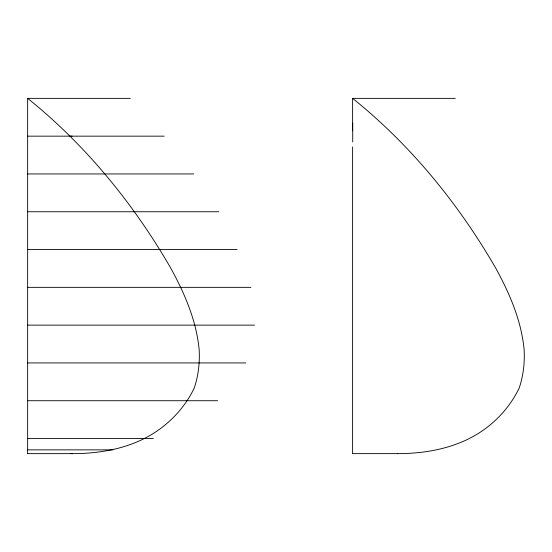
<?xml version="1.0" encoding="UTF-8"?>
<svg xmlns="http://www.w3.org/2000/svg" width="552" height="552" viewBox="0 0 552 552"><rect width="100%" height="100%" fill="white"/><g stroke="black" fill="none" stroke-linecap="round" stroke-linejoin="round"><path stroke-width="0.83" d="M27.648 453.634L27.648 98.359L130.341 98.359M352.611 146.956L352.611 453.634M352.618 130.755L352.618 98.359L455.303 98.359M70.829 453.64L72.629 453.64C93.826 453.62 115.264 450.667 135.012 442.718A118.245 102.403 0 0 0 144.327 438.523C165.766 427.759 183.795 409.777 194.194 388.125C198.347 376.043 199.79 363.064 199.217 350.334C196.615 321.195 184.844 293.843 170.941 268.438C133.729 203.957 85.801 145.1 27.648 98.359M397.481 453.64L397.592 453.64C418.789 453.62 440.227 450.667 459.982 442.718A118.245 102.403 0 0 0 469.297 438.523L469.78 438.26C491.011 427.503 508.841 409.598 519.156 388.125C523.317 376.043 524.752 363.064 524.179 350.334C521.578 321.195 509.813 293.843 495.91 268.438C458.691 203.957 410.771 145.1 352.618 98.359M70.339 136.165L72.126 136.158M27.648 136.158L164.185 136.158M27.641 173.949L193.759 173.949M27.648 211.747L218.799 211.747M27.648 249.545L237.118 249.545M27.683 287.337L250.87 287.337M27.683 325.135L254.493 325.135M27.648 362.933L245.888 362.933M27.6 400.724L217.578 400.724M27.628 438.523L153.346 438.523M27.641 449.859L112.87 449.859M27.648 453.64L72.629 453.64M352.618 453.64L397.592 453.64M352.714 123.117A182.422 0.655 -89.9 0 1 352.714 141.974"/></g></svg>
